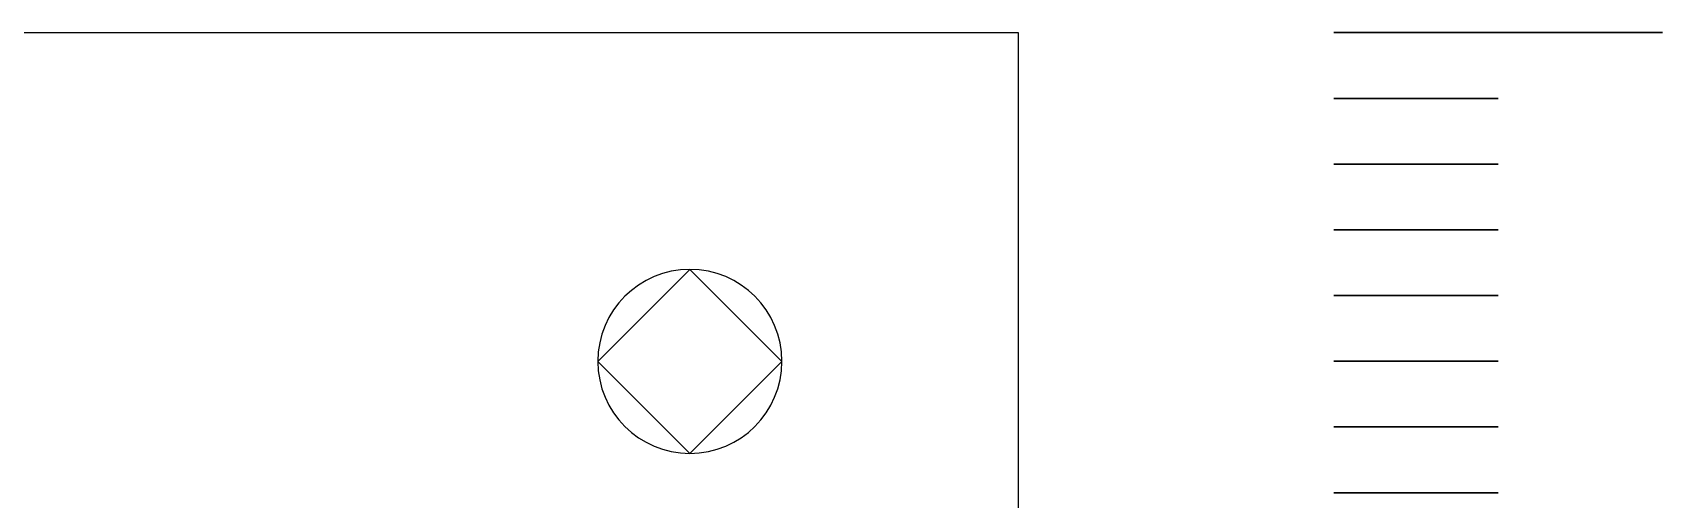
# Model space of a CAD drawing. Header units: inches. Extents: x 0 to 594, y -420 to 0.
# Drawn here: x 256.56 to 281.36, y -33.18 to -26.08 of the extents above; entities that cross this region are included whole.
import ezdxf

# ---------------------------------------------------------------- set-up
doc = ezdxf.new("R2010")
doc.units = ezdxf.units.IN
doc.header["$MEASUREMENT"] = 0

msp = doc.modelspace()

# ---------------------------------------------------------------- linework, layer by layer
at = {"color": 18, "true_color": 0x000000}
for p, q in [((271.562, -26.083), (156.562, -26.083)), ((271.562, -246.083), (271.562, -26.083)), ((266.562, -29.683), (265.162, -31.083)), ((267.962, -31.083), (266.562, -29.683)), ((265.162, -31.083), (266.562, -32.483)), ((266.562, -32.483), (267.962, -31.083))]:
    msp.add_line(p, q, dxfattribs=at)
at = {"color": 7, "true_color": 0xffffff}
for p, q in [((271.562, -26.083), (156.562, -26.083)), ((271.562, -246.083), (271.562, -26.083))]:
    msp.add_line(p, q, dxfattribs=at)
at = {"color": 152, "true_color": 0x007ac0}
for p, q in [((276.359, -26.081), (281.359, -26.081)), ((281.359, -26.081), (276.359, -26.081)), ((276.359, -26.081), (278.859, -26.081)), ((278.859, -26.081), (276.359, -26.081)), ((276.359, -27.081), (278.859, -27.081)), ((278.859, -27.081), (276.359, -27.081)), ((276.359, -28.081), (278.859, -28.081)), ((278.859, -28.081), (276.359, -28.081)), ((276.359, -29.081), (278.859, -29.081)), ((278.859, -29.081), (276.359, -29.081)), ((276.359, -30.081), (278.859, -30.081)), ((278.859, -30.081), (276.359, -30.081)), ((276.359, -31.081), (278.859, -31.081)), ((278.859, -31.081), (276.359, -31.081)), ((276.359, -32.081), (278.859, -32.081)), ((278.859, -32.081), (276.359, -32.081)), ((276.359, -33.081), (278.859, -33.081)), ((278.859, -33.081), (276.359, -33.081))]:
    msp.add_line(p, q, dxfattribs=at)
at = {"color": 18, "true_color": 0x000000}
for start, end in [(90, 180), (0, 90), (180, 270), (270, 0)]:
    msp.add_arc((266.562, -31.083), 1.4, start, end, dxfattribs=at)

doc.saveas('drawing.dxf')
